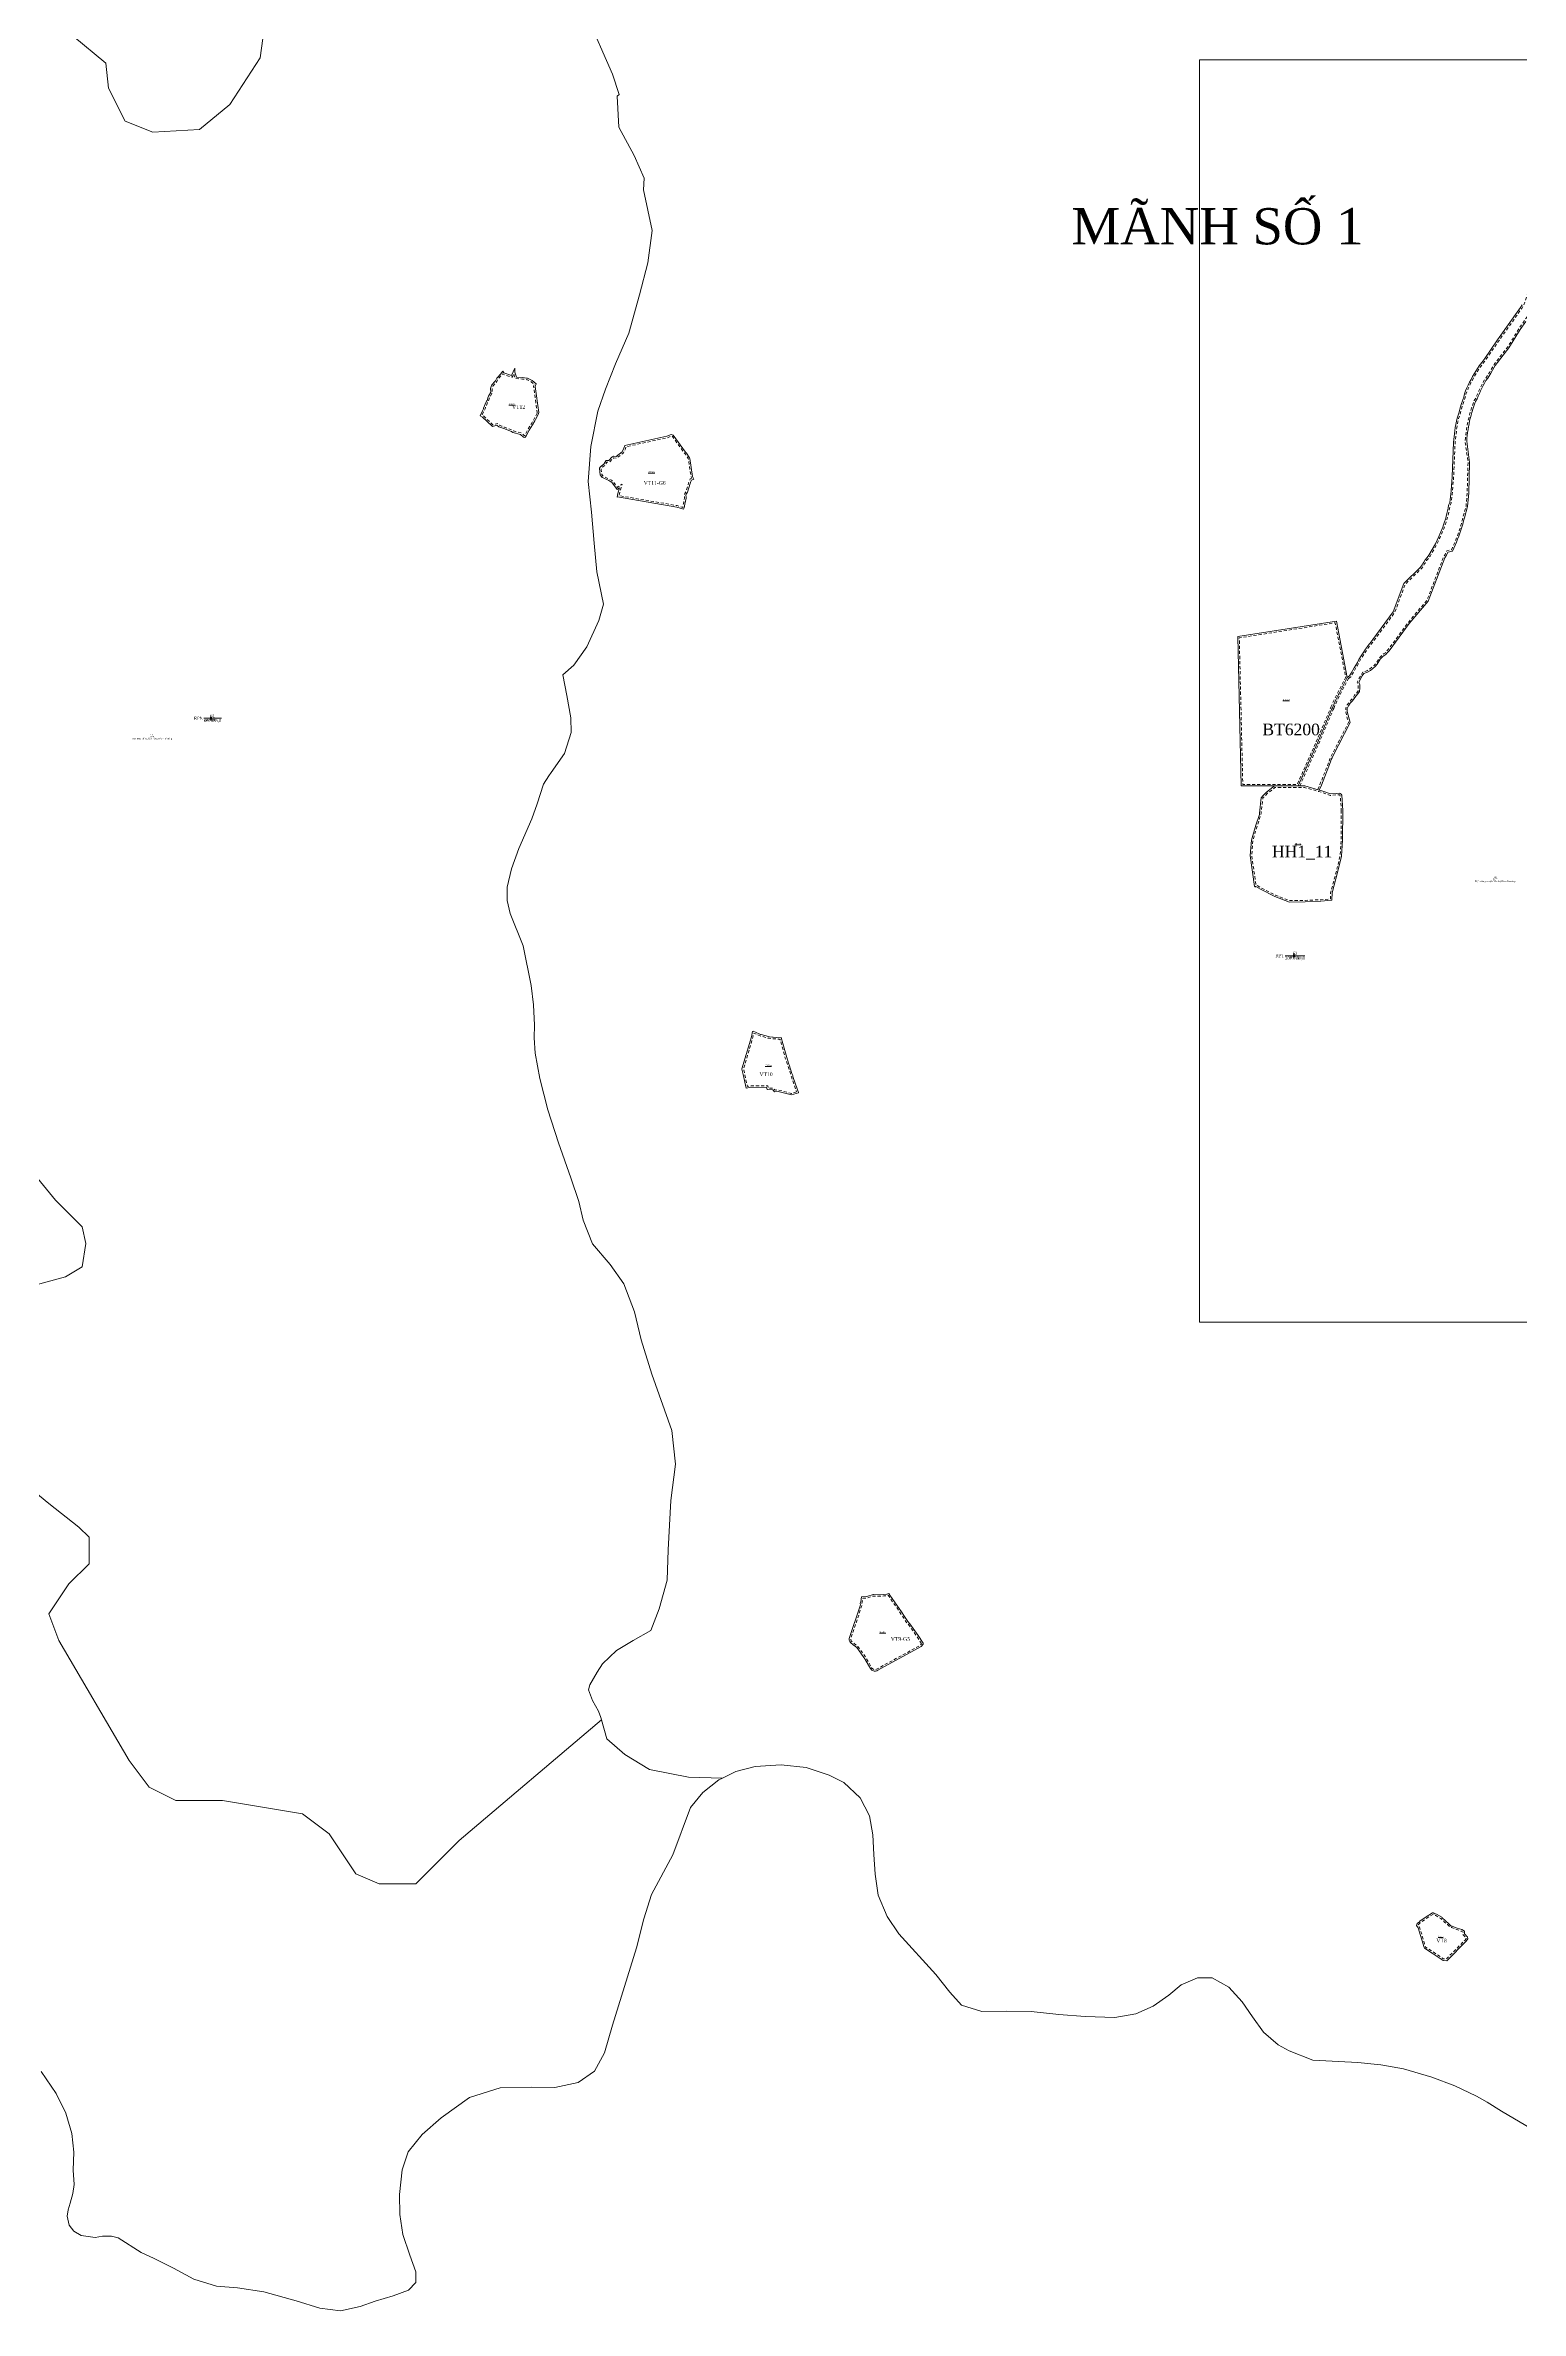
# Model space of a CAD drawing. Header units: metres. Extents: x 542180 to 550635, y 1840441 to 1846931.
# Drawn here: x 544191 to 545161, y 1842983 to 1844473 of the extents above; entities that cross this region are included whole.
import ezdxf
from ezdxf.enums import TextEntityAlignment as Align

# ---------------------------------------------------------------- set-up
doc = ezdxf.new("R2010")
doc.units = ezdxf.units.M
doc.header["$MEASUREMENT"] = 0
doc.linetypes.add('DGN Style 2', pattern=[3.355162, 2.013097, -1.342065])
for name, color, linetype, lineweight in [('Level 10', 7, 'Continuous', 0), ('Level 11', 7, 'Continuous', 0), ('Level 13', 7, 'Continuous', 0), ('Level 15', 7, 'Continuous', 0), ('Level 19', 7, 'Continuous', 0), ('Level 2', 7, 'Continuous', 0), ('Level 28', 7, 'Continuous', 0), ('Level 30', 7, 'Continuous', 0), ('Level 4', 7, 'Continuous', 0), ('Level 5', 7, 'Continuous', 0), ('Level 6', 7, 'Continuous', 0), ('Level 62', 7, 'Continuous', 0)]:
    doc.layers.add(name, color=color, linetype=linetype, lineweight=lineweight)
doc.styles.add('Style-Times New Roman', font='times.ttf')

# ---------------------------------------------------------------- blocks, each defined once
blk = doc.blocks.new('CENTRD')
at = {"layer": 'Level 11', "linetype": 'Continuous', "lineweight": 0}
h = blk.add_hatch(color=1, dxfattribs=at)
edge = h.paths.add_edge_path()
edge.add_arc((0, 0), 1.5, 0, 360)
at = {"layer": 'Level 11', "color": 1, "linetype": 'Continuous', "lineweight": 0}
for p, q in [((-6.25, 0), (-12.5, 0)), ((0, 6.25), (-6.25, 0)), ((-6.25, 0), (0, -6.25)), ((0, 12.5), (0, 6.25)), ((6.25, 0), (0, 6.25)), ((0, -6.25), (6.25, 0)), ((12.5, 0), (6.25, 0)), ((0, -6.25), (0, -12.5))]:
    blk.add_line(p, q, dxfattribs=at)
blk = doc.blocks.new('N_THUA')
at = {"layer": 'Level 13', "color": 1, "linetype": 'Continuous', "lineweight": 0}
blk.add_line((-4.704855, 0), (6.811145, 0), dxfattribs=at)
at = {"layer": 'Level 13', "color": 5, "linetype": 'Continuous', "lineweight": 0, "style": 'Style-Times New Roman'}
blk.add_text('61', height=2, dxfattribs=at).set_placement((1.053145, 1.6), align=Align.MIDDLE_CENTER)
at = {"layer": 'Level 2', "color": 3, "linetype": 'Continuous', "lineweight": 0, "style": 'Style-Times New Roman'}
blk.add_text('RPN', height=2, dxfattribs=at).set_placement((-5.304855, 0), align=Align.MIDDLE_RIGHT)
at = {"layer": 'Level 4', "color": 1, "linetype": 'Continuous', "lineweight": 0, "style": 'Style-Times New Roman'}
blk.add_text('657885,0', height=2, dxfattribs=at).set_placement((1.053145, -1.6), align=Align.MIDDLE_CENTER)
blk = doc.blocks.new('N_THUA_1')
at = {"layer": 'Level 13', "color": 1, "linetype": 'Continuous', "lineweight": 0}
blk.add_line((-5.851035, 0), (7.218965, 0), dxfattribs=at)
at = {"layer": 'Level 13', "color": 5, "linetype": 'Continuous', "lineweight": 0, "style": 'Style-Times New Roman'}
blk.add_text('62', height=2, dxfattribs=at).set_placement((0.683965, 1.6), align=Align.MIDDLE_CENTER)
at = {"layer": 'Level 2', "color": 3, "linetype": 'Continuous', "lineweight": 0, "style": 'Style-Times New Roman'}
blk.add_text('RPT', height=2, dxfattribs=at).set_placement((-6.451035, 0), align=Align.MIDDLE_RIGHT)
at = {"layer": 'Level 4', "color": 1, "linetype": 'Continuous', "lineweight": 0, "style": 'Style-Times New Roman'}
blk.add_text('2077550,0', height=2, dxfattribs=at).set_placement((0.683965, -1.6), align=Align.MIDDLE_CENTER)

msp = doc.modelspace()

# ---------------------------------------------------------------- linework, layer by layer
at = {"layer": 'Level 10', "color": 7, "lineweight": 0, "flags": 128}
for points in [[(544556.4898, 1843371.8498), (544556.49, 1843371.85), (544556.07, 1843373.35), (544554.53, 1843377.41), (544550.67, 1843384.54), (544547.93, 1843391.58), (544548.93, 1843394.79), (544553.6, 1843403.05), (544557.24, 1843408.54), (544566.3, 1843417.26), (544577.36, 1843423.97), (544589.09, 1843430.54), (544594.48, 1843444.64), (544599.8, 1843463.62), (544600.35, 1843483.65), (544602.04, 1843516), (544605.29, 1843539.87), (544602.74, 1843562.01), (544589.73, 1843599.03), (544582.69, 1843621.58), (544578.31, 1843639.98), (544571.25, 1843658.54), (544562.16, 1843671.12), (544550.73, 1843684.78), (544544.43, 1843700.32), (544541.57, 1843712.66), (544536.4, 1843728.1), (544528.19, 1843751.19), (544521.24, 1843772.87), (544515.95, 1843793.62), (544512.87, 1843810.16), (544512.24, 1843820.3), (544512.49, 1843828.54), (544511.73, 1843841.99), (544510.39, 1843854.72), (544504.98, 1843880.78), (544496.52, 1843902.08), (544494.52, 1843910.52), (544494.47, 1843919.39), (544497.41, 1843931.46), (544502.21, 1843944.84), (544510.8, 1843964.38), (544514.22, 1843974.06), (544518.39, 1843987.15), (544522.02, 1843992.64), (544523.35, 1843994.78), (544532.24, 1844007.25), (544536.56, 1844021.02), (544536.42, 1844030.77), (544533.77, 1844045.36), (544531.21, 1844059.07), (544538.32, 1844065.37), (544546.81, 1844077.36), (544554.76, 1844094.62), (544557.84, 1844105.37), (544553.37, 1844126.65), (544551.82, 1844145.57), (544549.89, 1844166), (544547.76, 1844186.19), (544549.54, 1844209.24), (544554.2, 1844232.36), (544559.11, 1844246.86), (544565.78, 1844263.54), (544574.52, 1844283.77), (544581.63, 1844308.93), (544586.96, 1844329.9), (544589.81, 1844351.29), (544584.11, 1844377.98), (544584.64, 1844385.58), (544577.95, 1844400.63), (544568.01, 1844419.11), (544566.95, 1844439.63), (544568.22, 1844440.74), (544563.78, 1844454.12), (544546.47, 1844493.49)], [(544335.7, 1844490.15), (544332.08, 1844464.79), (544312.17, 1844433.99), (544292.25, 1844417.69), (544261.47, 1844415.87), (544243.36, 1844423.12), (544232.5, 1844444.86), (544230.69, 1844461.17), (544208.96, 1844479.28)], [(544166.95, 1843750.89), (544197.65, 1843713.59), (544215.19, 1843696.04), (544217.39, 1843685.07), (544215.19, 1843669.71), (544204.23, 1843663.13), (544180.11, 1843656.54)], [(544107.75, 1843584.13), (544193.27, 1843513.92), (544213, 1843498.56), (544219.58, 1843491.98), (544219.58, 1843474.42), (544206.42, 1843461.26), (544193.27, 1843441.51), (544199.84, 1843423.96), (544245.89, 1843344.97), (544259.05, 1843327.41), (544276.59, 1843318.64), (544307.29, 1843318.64), (544359.91, 1843309.86), (544377.45, 1843296.69), (544394.99, 1843270.36), (544410.34, 1843263.78), (544434.46, 1843263.78), (544462.97, 1843292.3), (544556.4898, 1843371.8498)], [(544556.4898, 1843371.8498), (544559.99, 1843359.34), (544571.97, 1843348.84), (544588.1, 1843339.01), (544613.71, 1843333.94), (544636.11, 1843333.42)], [(544188.03, 1843140.44), (544197.95, 1843125.94), (544204.43, 1843113.1), (544208.29, 1843099.74), (544209.65, 1843087.32), (544209.08, 1843075.64), (544209.73, 1843066.05), (544209.03, 1843060.32), (544207.27, 1843053.9), (544205.83, 1843049.42), (544205.31, 1843045.25), (544206.64, 1843039.31), (544209.53, 1843035.38), (544214.36, 1843032.65), (544223.61, 1843031.25), (544228.55, 1843032.16), (544234.28, 1843032.13), (544238.71, 1843031.07), (544253.88, 1843021.46), (544261.96, 1843017.79), (544275.1, 1843011.13), (544288.51, 1843003.93), (544303.4, 1842999.3), (544317.18, 1842998.25), (544334.49, 1842995.65), (544355.87, 1842989.54), (544371.35, 1842984.79), (544385.01, 1842983.16), (544397.84, 1842985.91), (544407.63, 1842989.33), (544419.48, 1842993), (544429.7, 1842996.76), (544434.42, 1843001.74), (544434.51, 1843008.63), (544430.45, 1843019.76), (544425.89, 1843033.32), (544423.87, 1843046.43), (544423.75, 1843059.58), (544425.54, 1843075.84), (544429.5, 1843087.69), (544438.59, 1843098.94), (544451.05, 1843109.95), (544469.72, 1843123.26), (544490, 1843129.71), (544510.27, 1843130.24), (544525.96, 1843129.91), (544541.29, 1843133.25), (544551.89, 1843140.78), (544558.42, 1843152.67), (544563.68, 1843170.98), (544579.57, 1843221.74), (544584.43, 1843240.86), (544589.48, 1843256.95), (544603.5, 1843283.04), (544614.97, 1843314.16), (544623.18, 1843324.06), (544633.8, 1843332.26), (544636.11, 1843333.42)], [(544636.11, 1843333.42), (544644.94, 1843337.85), (544657.51, 1843341.14), (544674.67, 1843342.04), (544691.19, 1843340.39), (544706.24, 1843335.3), (544715.8, 1843330.58), (544726.53, 1843320.37), (544732.86, 1843308.66), (544734.89, 1843296.22), (544735.65, 1843283.24), (544736.52, 1843270.18), (544738.53, 1843256.4), (544744.29, 1843242.42), (544752.1, 1843231.09), (544776.35, 1843204.25), (544785.63, 1843192.62), (544793.2, 1843184.02), (544806.68, 1843179.98), (544822.79, 1843180.18), (544839.04, 1843179.92), (544857.14, 1843177.89), (544874.59, 1843176.54), (544894.13, 1843175.93), (544907.84, 1843178.5), (544919.34, 1843183.47), (544929.51, 1843190.66), (544937.64, 1843197.4), (544948.52, 1843202), (544958.06, 1843202.05), (544969.04, 1843195.88), (544977.87, 1843186.3), (544984.56, 1843176.35), (544991.91, 1843166.39), (545001.37, 1843158.01), (545008.69, 1843154.01), (545024.17, 1843148.02), (545053.91, 1843146.37), (545068.99, 1843144.82), (545083.81, 1843142.29), (545102.44, 1843136.79), (545117.67, 1843131.06), (545131.8, 1843124.14), (545138.78, 1843120.24), (545148.4, 1843114.28), (545187.75, 1843091.14)]]:
    msp.add_lwpolyline(points, dxfattribs=at)
at = {"layer": 'Level 30', "color": 5, "linetype": 'Continuous', "lineweight": 0, "flags": 128}
for points in [[(545046.8921, 1844057.2642), (545048.4354, 1844058.3689), (545049.4218, 1844060.1456), (545051.4624, 1844063.6788), (545052.509, 1844065.43), (545053.5731, 1844067.1706), (545054.4198, 1844069.0488), (545055.5201, 1844070.7701), (545057.7719, 1844074.1792), (545058.9232, 1844075.8667), (545060.1147, 1844077.5262), (545061.3458, 1844079.1567), (545061.6561, 1844079.5623), (545063.7884, 1844082.3396), (545077.128, 1844100.3346), (545084.1083, 1844119.0778), (545095.1249, 1844129.7479), (545096.1883, 1844131.4471), (545096.6512, 1844132.2558), (545097.2191, 1844133.0806), (545098.1639, 1844134.6935), (545099.4579, 1844136.0739), (545100.5399, 1844137.6017), (545104.8041, 1844145.1562), (545107.0376, 1844150.0081), (545108.3901, 1844153.061), (545109.7071, 1844156.0227), (545110.2235, 1844157.5458), (545110.2512, 1844157.5367), (545110.9, 1844159.5836), (545111.4289, 1844161.3856), (545111.9216, 1844163.1977), (545112.3781, 1844165.0194), (545112.798, 1844166.8499), (545113.1812, 1844168.6883), (545113.5276, 1844170.5341), (545114.2344, 1844172.3241), (545114.5078, 1844174.1903), (545114.7439, 1844176.0615), (545114.9425, 1844177.937), (545115.1036, 1844179.8162), (545115.3699, 1844183.5802), (545115.567, 1844185.937), (545115.8037, 1844189.4348), (545116.7739, 1844211.7474), (545117.6082, 1844219.4464), (545117.9285, 1844221.6198), (545118.2747, 1844223.6833), (545118.6622, 1844225.7395), (545119.0908, 1844227.7875), (545119.8884, 1844229.7475), (545120.3969, 1844231.7701), (545120.9457, 1844233.7822), (545121.8318, 1844236.7401), (545122.8319, 1844239.7471), (545123.5398, 1844241.7089), (545123.9326, 1844243.7961), (545124.7212, 1844245.7351), (545125.5484, 1844247.6579), (545126.4139, 1844249.5638), (545127.3173, 1844251.452), (545128.2584, 1844253.3218), (545129.2366, 1844255.1723), (545130.2517, 1844257.003), (545131.4529, 1844258.724), (545132.5385, 1844260.5096), (545133.7076, 1844262.242), (545135.2746, 1844264.3327), (545137.4195, 1844267.1057), (545145.7015, 1844279.2673), (545153.871, 1844290.673), (545157.5519, 1844296.0386), (545157.5558, 1844296.0359), (545160.745, 1844300.5947), (545161.9268, 1844302.2399)], [(545028.4374, 1843983.2234), (545029.8704, 1843986.5055), (545035.8965, 1844001.7972), (545036.3192, 1844003.3806), (545036.9468, 1844004.4623), (545037.3357, 1844005.4493), (545048.8282, 1844027.652), (545048.0657, 1844030.0985), (545047.3805, 1844032.449), (545046.8216, 1844034.7798), (545046.8682, 1844036.8827), (545047.6575, 1844038.6766), (545048.8628, 1844040.2827), (545050.2403, 1844041.7995), (545051.5286, 1844043.3451), (545052.5256, 1844045.0216), (545053.8597, 1844046.526), (545054.9539, 1844048.1416), (545055.1564, 1844050.2204), (545055.0665, 1844052.4744), (545054.4829, 1844054.1749), (545056.7749, 1844058.2549), (545057.767, 1844059.9531), (545060.1809, 1844060.7922), (545062.1168, 1844061.8884), (545063.7382, 1844063.1581), (545065.2656, 1844064.4721), (545066.5687, 1844065.9205), (545068.5516, 1844069.2267), (545069.9393, 1844070.6049), (545071.3714, 1844071.9427), (545071.8776, 1844072.1685), (545071.9952, 1844072.0834), (545072.8653, 1844073.3054), (545074.3831, 1844074.6758), (545087.6759, 1844092.7047), (545100.1459, 1844107.4768), (545111.0316, 1844135.9562), (545112.033, 1844137.7655), (545112.9981, 1844139.5945), (545116.0552, 1844140.3996), (545116.9667, 1844142.3085), (545117.8399, 1844144.2353), (545118.6744, 1844146.1791), (545119.4698, 1844148.1393), (545120.2258, 1844150.1149), (545120.9422, 1844152.1053), (545121.6187, 1844154.1096), (545122.2549, 1844156.127), (545122.8507, 1844158.1568), (545123.4058, 1844160.198), (545123.9199, 1844162.25), (545125.9902, 1844169.7823), (545126.7427, 1844178.6123), (545127.2751, 1844198.6572), (545125.4029, 1844212.6636), (545125.5686, 1844214.5794), (545125.7726, 1844216.4915), (545126.0148, 1844218.3991), (545126.2951, 1844220.3016), (545126.6133, 1844222.198), (545126.9695, 1844224.0877), (545127.3633, 1844225.9699), (545128.3066, 1844229.6975), (545128.8124, 1844231.5518), (545129.629, 1844234.2777), (545130.5507, 1844237.049), (545131.2031, 1844238.8569), (545132.2925, 1844240.493), (545133.0134, 1844242.2655), (545133.7696, 1844244.0232), (545134.5608, 1844245.7654), (545135.3866, 1844247.4914), (545136.2469, 1844249.2006), (545137.1411, 1844250.8923), (545138.069, 1844252.5657), (545139.2135, 1844254.1112), (545141.1817, 1844257.3848), (545142.3899, 1844259.4515), (545142.3923, 1844259.4499), (545144.2073, 1844262.4492), (545153.2008, 1844274.1227), (545160.5576, 1844286.0859), (545164.2384, 1844291.4515)], [(544515.2757, 1844231.5618), (544515.2246, 1844230.879), (544514.9359, 1844230.1975), (544513.1617, 1844226.8542), (544512.7055, 1844226.043), (544511.0976, 1844223.3808), (544509.0758, 1844219.9293), (544507.2846, 1844216.6976), (544506.6235, 1844215.4469), (544506.0374, 1844215.0436), (544505.3629, 1844215.2697), (544503.3878, 1844217.1314), (544498.196, 1844218.4524), (544497.3842, 1844219.0584), (544497.3294, 1844219.0725), (544492.3165, 1844220.9036), (544490.3838, 1844221.7069), (544489.0594, 1844222.1969), (544488.006, 1844222.9297), (544487.8821, 1844223.1924), (544487.0101, 1844222.9514), (544484.9667, 1844222.3241), (544484.7692, 1844222.4016), (544484.7537, 1844222.4349), (544478.3807, 1844228.4519), (544476.7504, 1844229.3556), (544478.2178, 1844232.544), (544478.4512, 1844232.9863), (544478.7271, 1844233.4051), (544478.8661, 1844233.8997), (544479.0501, 1844234.3694), (544480.804, 1844238.5423), (544481.0414, 1844238.9824), (544481.3201, 1844239.3996), (544482.1053, 1844241.8227), (544482.3094, 1844242.2813), (544483.6744, 1844244.9547), (544483.6935, 1844245.5159), (544483.651, 1844246.6828), (544483.6613, 1844247.2488), (544484.1671, 1844249.2552), (544484.4431, 1844249.6738), (544486.4903, 1844251.9691), (544486.7741, 1844252.3834), (544487.7763, 1844254.1146), (544488.0722, 1844254.5223), (544490.1115, 1844256.8219), (544491.584, 1844258.7199), (544492.3962, 1844257.5779), (544497.3489, 1844255.8943), (544499.5228, 1844260.7359), (544499.4859, 1844259.0738), (544499.6399, 1844257.9732), (544500.3796, 1844255.4886), (544500.6697, 1844254.7885), (544504.8049, 1844254.5252), (544507.3158, 1844254.1439), (544507.7987, 1844254.0108), (544508.2763, 1844253.8624), (544508.7345, 1844253.6565), (544510.5435, 1844252.7643), (544510.9707, 1844252.4673), (544513.4802, 1844250.4105), (544512.8803, 1844248.6457), (544515.2757, 1844231.5618)], [(544617.2584, 1844187.705), (544615.623, 1844187.1074), (544615.3086, 1844186.236), (544614.7584, 1844184.8374), (544613.0943, 1844179.0697), (544612.1961, 1844177.7836), (544612.0079, 1844177.319), (544612.1392, 1844175.7001), (544612.1592, 1844175.1681), (544611.3907, 1844171.2128), (544610.9761, 1844168.7762), (544610.5495, 1844167.8631), (544605.9785, 1844169.3407), (544567.075, 1844175.9765), (544566.9219, 1844175.9271), (544567.3856, 1844178.1732), (544568.3516, 1844181.939), (544566.8962, 1844180.8226), (544563.0533, 1844185.8325), (544562.6701, 1844186.0312), (544561.2978, 1844186.7904), (544560.8526, 1844187.0173), (544557.6968, 1844188.4681), (544556.8914, 1844188.857), (544555.7908, 1844190.2918), (544555.7079, 1844190.5123), (544555.5366, 1844192.5756), (544555.445, 1844193.3522), (544555.2438, 1844194.1416), (544555.2602, 1844194.895), (544555.5774, 1844195.5787), (544556.2586, 1844196.3199), (544558.1796, 1844197.5415), (544559.3105, 1844199.6442), (544559.7074, 1844199.9487), (544561.2905, 1844199.9117), (544563.2962, 1844202.0806), (544563.8309, 1844202.434), (544564.4345, 1844202.8028), (544566.1154, 1844202.4808), (544570.1602, 1844205.5834), (544571.2779, 1844208.0697), (544571.8084, 1844209.8427), (544599.4115, 1844215.8585), (544602.3051, 1844217.1225), (544603.7745, 1844216.6732), (544611.7631, 1844205.431), (544612.1709, 1844205.0635), (544612.5349, 1844204.6769), (544614.4311, 1844201.6859), (544614.5951, 1844201.2119), (544616.404, 1844189.4527), (544617.2584, 1844187.705)], [(544999.0035, 1843985.9398), (544977.2071, 1843985.9398), (544974.8663, 1844084.1861), (545039.7884, 1844094.3501), (545046.8921, 1844057.2642)], [(545014.6135, 1843985.9398), (545027.2414, 1844014.192), (545031.0193, 1844023.0822), (545036.7725, 1844036.6204), (545037.0741, 1844037.33), (545039.142, 1844042.1963), (545041.1607, 1844046.1211), (545041.5151, 1844046.8101), (545046.8921, 1844057.2642)], [(545028.4374, 1843983.2234), (545030.1711, 1843982.7305), (545035.7778, 1843980.6839), (545040.1252, 1843981.039), (545041.4975, 1843981.121), (545042.1418, 1843981.0221), (545042.7851, 1843980.6014), (545043.2304, 1843979.8014), (545043.9861, 1843969.7693), (545043.858, 1843950.1825), (545043.14, 1843939.6844), (545040.7867, 1843929.7993), (545036.8845, 1843915.5488), (545036.8495, 1843911.0788), (545036.702, 1843910.7887), (545036.5072, 1843910.7001), (545029.6168, 1843910.0582), (545019.2444, 1843909.6798), (545008.9076, 1843909.505), (544999.2315, 1843913.1057), (544989.7942, 1843918.0712), (544986.86, 1843919.797), (544986.4469, 1843919.655), (544986.2675, 1843919.655), (544986.0821, 1843919.7025), (544985.9386, 1843919.8965), (544983.0711, 1843940.2514), (544983.8696, 1843950.238), (544986.7272, 1843960.1096), (544989.0927, 1843967.2139), (544989.1108, 1843967.5398), (544989.2144, 1843967.9506), (544990.379, 1843978.0167), (544990.4663, 1843978.3345), (544990.623, 1843978.6367), (544990.8499, 1843978.9092), (544993.8725, 1843981.8173), (544999.0035, 1843985.9398)], [(544999.0035, 1843985.9398), (545013.8479, 1843985.9398), (545014.6135, 1843985.9398)], [(545014.6135, 1843985.9398), (545018.8831, 1843985.9398), (545028.4374, 1843983.2234)], [(544686.0008, 1843784.0629), (544681.5023, 1843782.6717), (544671.8338, 1843785.1379), (544670.3204, 1843784.8032), (544669.1537, 1843786.1419), (544665.5074, 1843786.1967), (544665.0938, 1843787.6415), (544654.6651, 1843787.793), (544651.7263, 1843787.143), (544649.7396, 1843796.1259), (544648.8615, 1843799.7211), (544648.9141, 1843799.8584), (544655.0793, 1843820.8751), (544655.9299, 1843824.5245), (544656.3219, 1843824.6582), (544660.1791, 1843822.9309), (544661.1198, 1843822.5614), (544661.5931, 1843822.3893), (544666.4187, 1843821.0665), (544666.905, 1843820.9502), (544668.9008, 1843820.7021), (544669.4052, 1843820.6633), (544671.436, 1843820.5656), (544673.2163, 1843820.3376), (544673.6519, 1843820.2581), (544674.6834, 1843820.4829), (544675.8485, 1843816.4555), (544678.3706, 1843807.2916), (544679.7932, 1843803.0212), (544679.9679, 1843802.5519), (544681.7834, 1843796.833), (544682.2622, 1843795.411), (544682.3929, 1843794.928), (544684.1211, 1843789.7055), (544685.9735, 1843784.4223), (544686.0008, 1843784.0629)], [(544768.0106, 1843421.5485), (544767.9419, 1843422.0565), (544764.6692, 1843427.1534), (544759.2811, 1843434.9806), (544757.8745, 1843436.4317), (544755.6653, 1843439.7703), (544753.8118, 1843442.7491), (544746.188, 1843453.6994), (544745.407, 1843454.7883), (544744.1133, 1843454.4571), (544742.0742, 1843454.2092), (544739.3943, 1843454.0294), (544735.3174, 1843454.0783), (544735.0658, 1843454.2276), (544730.9546, 1843452.9237), (544727.4465, 1843452.6466), (544727.0346, 1843449.3769), (544726.725, 1843448.3026), (544726.8822, 1843447.453), (544719.3282, 1843425.278), (544719.4352, 1843424.052), (544719.9096, 1843423.1914), (544720.3306, 1843422.6493), (544722.0676, 1843421.121), (544724.3926, 1843419.2257), (544729.1362, 1843412.7887), (544729.6868, 1843411.955), (544729.9448, 1843411.5268), (544733.3457, 1843405.4107), (544734.3986, 1843404.357), (544735.7613, 1843403.8234), (544736.7404, 1843403.7764), (544737.6838, 1843404.0743), (544738.1533, 1843404.3084), (544766.7217, 1843419.9412), (544768.0106, 1843421.5485)], [(545126.1518, 1843227.7652), (545125.0747, 1843226.2562), (545125.0676, 1843226.249), (545112.3585, 1843213.3456), (545109.8494, 1843213.5573), (545102.7877, 1843218.2878), (545097.6746, 1843221.5422), (545097.3466, 1843222.1123), (545093.5289, 1843235.0246), (545092.4136, 1843236.5056), (545092.7704, 1843237.6941), (545094.2884, 1843239.003), (545094.6789, 1843239.3157), (545098.7493, 1843242.2221), (545102.868, 1843244.7409), (545103.2948, 1843244.7732), (545104.505, 1843244.2479), (545104.995, 1843244.0738), (545105.4729, 1843243.8826), (545109.0203, 1843241.9674), (545109.3897, 1843241.6243), (545111.1707, 1843239.8164), (545111.5386, 1843239.4711), (545113.4575, 1843237.8564), (545115.3078, 1843236.1453), (545115.8718, 1843236.0749), (545116.3705, 1843235.913), (545119.1973, 1843234.7094), (545122.2042, 1843233.7583), (545123.9439, 1843232.753), (545124.0365, 1843232.0221), (545123.9162, 1843230.9929), (545124.9913, 1843229.9173), (545125.3571, 1843229.5691), (545125.8951, 1843229.1267), (545126.1518, 1843227.7652)]]:
    msp.add_lwpolyline(points, dxfattribs=at)
at = {"layer": 'Level 6', "color": 2, "linetype": 'DGN Style 2', "lineweight": 0}
for p, q in [((545035.8522, 1844037.0116), (545036.1538, 1844037.7211)), ((545036.1538, 1844037.7211), (545036.1538, 1844037.7212)), ((545037.6928, 1844036.2292), (545037.9944, 1844036.9388)), ((545037.6928, 1844036.2292), (545037.6928, 1844036.2293))]:
    msp.add_line(p, q, dxfattribs=at)
at = {"layer": 'Level 6', "color": 2, "linetype": 'DGN Style 2', "lineweight": 0, "flags": 128}
for points in [[(545047.670771, 1844056.591789), (545049.200455, 1844057.686743), (545050.291985, 1844059.652802), (545052.324615, 1844063.172202), (545053.36481, 1844064.912686), (545054.458988, 1844066.702485), (545055.301549, 1844068.571505), (545056.358634, 1844070.2252), (545058.602181, 1844073.621804), (545059.742503, 1844075.293213), (545060.920002, 1844076.933214), (545062.141955, 1844078.551599), (545062.449809, 1844078.954002), (545064.586723, 1844081.737311), (545078.015691, 1844099.852868), (545084.966486, 1844118.516843), (545095.908029, 1844129.114247), (545097.046413, 1844130.933264), (545097.498425, 1844131.722941), (545098.06348, 1844132.543609), (545098.970115, 1844134.091356), (545100.234353, 1844135.440007), (545101.385572, 1844137.065545), (545105.695224, 1844144.700569), (545107.948981, 1844149.596474), (545109.304114, 1844152.655316), (545110.639442, 1844155.658233), (545110.852482, 1844156.286587), (545110.89913, 1844156.271262), (545111.856502, 1844159.291677), (545112.391242, 1844161.113574), (545112.889184, 1844162.944953), (545113.350544, 1844164.786048), (545113.77492, 1844166.636059), (545114.162199, 1844168.494028), (545114.492815, 1844170.255723), (545115.207051, 1844172.064555), (545115.498685, 1844174.055218), (545115.737286, 1844175.946245), (545115.937992, 1844177.841632), (545116.100581, 1844179.738202), (545116.366955, 1844183.503241), (545116.564182, 1844185.861567), (545116.802232, 1844189.379313), (545117.771555, 1844211.671734), (545118.600312, 1844219.319587), (545118.916363, 1844221.464155), (545119.259258, 1844223.507955), (545119.643047, 1844225.544463), (545120.051092, 1844227.494244), (545120.841104, 1844229.435597), (545121.364286, 1844231.516595), (545121.907197, 1844233.507104), (545122.785432, 1844236.43875), (545123.776815, 1844239.419541), (545124.507695, 1844241.445025), (545124.896768, 1844243.512422), (545125.643752, 1844245.349099), (545126.463049, 1844247.253526), (545127.320282, 1844249.141223), (545128.215045, 1844251.01137), (545129.147148, 1844252.863295), (545130.116004, 1844254.69612), (545131.101239, 1844256.472958), (545132.290977, 1844258.177536), (545133.380663, 1844259.969856), (545134.522648, 1844261.662078), (545136.070236, 1844263.726877), (545138.229008, 1844266.517812), (545146.521373, 1844278.694632), (545154.689876, 1844290.09894), (545158.080878, 1844295.041959), (545161.560819, 1844300.016358), (545162.821485, 1844301.77135), (545165.395272, 1844309.002755), (545170.711719, 1844316.430107), (545177.677456, 1844323.336436), (545178.714444, 1844324.525725), (545178.722221, 1844324.518877), (545180.387132, 1844326.412388), (545181.805372, 1844328.165419), (545182.048461, 1844329.237249), (545184.277, 1844332.348255), (545185.267689, 1844333.784297), (545185.463765, 1844334.049812), (545186.863687, 1844336.400891), (545187.935635, 1844337.662016), (545189.715183, 1844339.113712), (545191.379137, 1844340.689649), (545193.511427, 1844342.359462), (545193.709601, 1844346.068016), (545195.28986, 1844347.113087), (545197.324241, 1844348.344671), (545199.406415, 1844349.49384), (545201.53276, 1844350.55893), (545203.699979, 1844351.538048), (545205.904609, 1844352.429657), (545208.143154, 1844353.232551), (545210.412073, 1844353.945159), (545212.707557, 1844354.566506), (545215.026161, 1844355.095509), (545218.069236, 1844355.662982), (545219.463765, 1844363.857428), (545221.411454, 1844364.061355), (545224.102738, 1844364.234783), (545226.79824, 1844364.300395), (545229.658145, 1844364.252179), (545232.187505, 1844364.108218), (545234.872667, 1844363.850583), (545236.924342, 1844363.570489), (545238.579548, 1844357.979203), (545241.604855, 1844357.316448), (545244.010246, 1844356.687667), (545246.388595, 1844355.963218), (545248.736137, 1844355.14429), (545251.049009, 1844354.232171), (545253.3235, 1844353.22823), (545255.556082, 1844352.134132), (545257.743095, 1844350.951657), (545259.881087, 1844349.682679), (545261.845537, 1844348.407748), (545263.444312, 1844346.386957), (545265.505469, 1844344.801644), (545267.391256, 1844343.227186), (545269.197829, 1844341.59199), (545270.854012, 1844339.832144), (545272.376492, 1844337.929947), (545273.828311, 1844335.958279), (545275.1993, 1844333.930165), (545275.519802, 1844333.429388), (545278.419903, 1844328.650698), (545279.732559, 1844327.072989), (545284.214243, 1844321.117631), (545290.962285, 1844311.959739), (545292.486027, 1844310.158833), (545294.654966, 1844307.708829), (545295.912898, 1844306.191142), (545297.657915, 1844305.342338), (545298.707682, 1844304.174061), (545299.921036, 1844302.877067), (545301.15997, 1844301.604453), (545302.424117, 1844300.356995), (545303.712931, 1844299.135034), (545305.026028, 1844297.939056), (545306.512831, 1844296.638315), (545308.337662, 1844296.06185), (545309.554253, 1844295.080572), (545310.947165, 1844294.002231), (545312.361428, 1844292.952003), (545313.796411, 1844291.930208), (545315.377581, 1844290.851328), (545317.146877, 1844290.349441), (545318.504891, 1844289.500393), (545320.915412, 1844288.07907), (545323.061149, 1844286.899173), (545324.616782, 1844286.091634), (545326.805899, 1844285.010477), (545330.211633, 1844288.271811), (545331.105327, 1844287.874045), (545334.122792, 1844286.576293), (545336.003517, 1844285.723794), (545339.386541, 1844284.290112), (545347.011474, 1844283.595004), (545350.907489, 1844282.431727), (545353.147974, 1844281.702147), (545355.341021, 1844280.857128), (545357.51862, 1844279.929859), (545359.753625, 1844278.924889), (545362.058847, 1844278.236347), (545364.121811, 1844277.207649), (545366.231399, 1844276.102528), (545368.318558, 1844274.955369), (545370.382318, 1844273.766656), (545372.4218, 1844272.536978), (545374.436377, 1844271.266748), (545376.425082, 1844269.956447), (545378.387299, 1844268.606686), (545380.322048, 1844267.217852), (545382.095627, 1844265.890296), (545383.469171, 1844263.791495), (545385.433047, 1844262.195057), (545387.228935, 1844260.674427), (545388.946752, 1844259.085226), (545391.015237, 1844256.985106), (545392.072912, 1844255.863609), (545393.581777, 1844254.554243), (545403.775291, 1844243.570584), (545410.842894, 1844229.624746), (545423.635018, 1844210.078343), (545426.699094, 1844207.942775), (545427.132146, 1844207.627076), (545428.933247, 1844206.254663), (545430.652147, 1844204.850403), (545432.154233, 1844203.255214), (545433.577172, 1844201.525738), (545434.951856, 1844199.736382), (545436.492893, 1844197.585885), (545439.535511, 1844196.854274), (545440.554769, 1844195.210734), (545441.715148, 1844193.192346), (545442.807608, 1844191.136379), (545443.830962, 1844189.045209), (545444.784108, 1844186.921037), (545445.665782, 1844184.766393), (545446.475295, 1844182.583439), (545447.211554, 1844180.374761), (545447.873872, 1844178.142716), (545448.461355, 1844175.889989), (545448.973424, 1844173.618803), (545449.492855, 1844170.895198), (545452.493544, 1844168.955723), (545452.732481, 1844167.00347), (545452.946036, 1844164.594885), (545453.075832, 1844162.241627), (545452.838713, 1844159.883611), (545452.514468, 1844157.480223), (545452.325005, 1844156.301494), (545451.309185, 1844151.12558), (545457.688974, 1844128.035561), (545455.789611, 1844096.622456), (545449.069325, 1844075.682003), (545449.101785, 1844069.874128), (545449.083608, 1844066.407962), (545448.420662, 1844064.552925), (545448.554882, 1844060.689788), (545448.800373, 1844056.755899), (545449.105501, 1844053.336904), (545449.630775, 1844048.778182), (545465.640063, 1844049.204493), (545466.242922, 1844045.283789), (545466.519512, 1844043.275358), (545472.68985, 1844003.109164), (545464.411578, 1843963.080396), (545473.160019, 1843928.78171), (545492.929164, 1843895.606607), (545497.077303, 1843867.821809), (545492.924104, 1843841.470492), (545496.314888, 1843821.805034), (545498.350727, 1843795.879392), (545501.482665, 1843779.330162), (545501.867088, 1843777.047777), (545502.436195, 1843774.195553), (545502.679916, 1843772.653145), (545502.930511, 1843771.249884), (545502.70638, 1843769.577305), (545503.086843, 1843767.849403), (545503.46263, 1843766.291673), (545503.870777, 1843764.736793), (545504.774258, 1843761.672429), (545505.274851, 1843760.144849), (545505.804369, 1843758.632346), (545506.363938, 1843757.130846), (545506.982643, 1843755.566705), (545507.836749, 1843754.190009), (545508.451116, 1843752.801814), (545509.119142, 1843751.370745), (545509.757766, 1843749.94283), (545510.544361, 1843748.117945), (545511.203936, 1843746.697362), (545512.235825, 1843744.954342), (545513.441562, 1843742.649987)], [(545027.5209, 1843983.6235), (545028.9467, 1843986.889), (545034.9451, 1844002.1105), (545035.3874, 1844003.7672), (545036.044, 1844004.899), (545036.4241, 1844005.8635), (545047.7512, 1844027.7468), (545047.1082, 1844029.8098), (545046.4137, 1844032.1923), (545045.819, 1844034.6725), (545045.8728, 1844037.1035), (545046.7886, 1844039.1847), (545048.0911, 1844040.9204), (545049.4857, 1844042.4561), (545050.7097, 1844043.9244), (545051.7145, 1844045.6142), (545053.0683, 1844047.1407), (545053.9833, 1844048.4917), (545054.1545, 1844050.2491), (545054.0731, 1844052.2883), (545053.3916, 1844054.2741), (545055.9072, 1844058.752), (545057.0898, 1844060.7764), (545059.767, 1844061.707), (545061.5591, 1844062.7218), (545063.1035, 1844063.9312), (545064.565, 1844065.1885), (545065.7607, 1844066.5176), (545067.7583, 1844069.8482), (545069.2455, 1844071.3252), (545070.8111, 1844072.7878), (545071.4823, 1844073.0872), (545072.1141, 1844073.9744), (545073.6381, 1844075.3504), (545086.8905, 1844093.3246), (545099.2724, 1844107.9923), (545110.1226, 1844136.3789), (545111.1532, 1844138.241), (545112.3187, 1844140.4497), (545115.3525, 1844141.2486), (545116.06, 1844142.7304), (545116.9249, 1844144.639), (545117.7515, 1844146.5644), (545118.5394, 1844148.506), (545119.2883, 1844150.463), (545119.9979, 1844152.4346), (545120.668, 1844154.4199), (545121.2982, 1844156.4182), (545121.8884, 1844158.4289), (545122.4382, 1844160.4507), (545122.9526, 1844162.5041), (545125.0016, 1844169.9587), (545125.7438, 1844178.6681), (545126.2733, 1844198.6039), (545124.3971, 1844212.6402), (545124.5732, 1844214.6755), (545124.7793, 1844216.6075), (545125.024, 1844218.535), (545125.3072, 1844220.4572), (545125.6287, 1844222.3734), (545125.9887, 1844224.2827), (545126.3888, 1844226.1951), (545127.3394, 1844229.9518), (545127.8509, 1844231.8269), (545128.6754, 1844234.579), (545129.6058, 1844237.3766), (545130.3036, 1844239.3103), (545131.4042, 1844240.9632), (545132.0909, 1844242.6515), (545132.855, 1844244.4276), (545133.6544, 1844246.188), (545134.4889, 1844247.932), (545135.3582, 1844249.6591), (545136.2617, 1844251.3685), (545137.2263, 1844253.1081), (545138.3812, 1844254.6677), (545140.3215, 1844257.8948), (545142.062, 1844260.872), (545142.0777, 1844260.8615), (545143.3808, 1844263.015), (545152.3765, 1844274.6913), (545159.7189, 1844286.631), (545163.9783, 1844292.8401), (545164.0022, 1844292.8237), (545166.5429, 1844296.4555), (545167.5271, 1844297.8257), (545167.6615, 1844300.1798), (545169.0996, 1844302.1264), (545171.1795, 1844303.7142), (545175.2145, 1844303.1412), (545175.8948, 1844303.5889), (545177.7004, 1844305.3615), (545178.8072, 1844306.8422), (545179.8841, 1844308.4329), (545180.9184, 1844310.0318), (545181.7979, 1844311.717), (545182.5586, 1844313.5883), (545183.4328, 1844315.574), (545184.8133, 1844317.4386), (545187.0984, 1844318.5698), (545188.0015, 1844318.6539), (545190.2734, 1844318.6427), (545192.7564, 1844318.9369), (545193.6014, 1844319.2632), (545194.6224, 1844319.7219), (545195.4962, 1844320.1577), (545196.4656, 1844320.6824), (545197.2901, 1844321.1555), (545198.8076, 1844322.1458), (545198.9762, 1844322.2398), (545201.3813, 1844323.8844), (545202.4783, 1844324.7369), (545203.4898, 1844325.6421), (545204.4168, 1844326.6805), (545207.3511, 1844330.3762), (545208.5712, 1844331.6098), (545210.0095, 1844332.6202), (545211.5859, 1844333.2691), (545213.0188, 1844333.7005), (545213.0844, 1844333.7283), (545214.6761, 1844334.1148), (545216.2036, 1844334.4411), (545220.7175, 1844335.2747), (545225.2619, 1844335.9973), (545226.8406, 1844336.1854), (545228.532, 1844336.2713), (545230.0292, 1844336.2597), (545231.6009, 1844336.1838), (545234.6922, 1844335.9706), (545236.2224, 1844335.9226), (545237.7707, 1844335.9865), (545239.4101, 1844336.2562), (545240.7527, 1844336.6526), (545241.2519, 1844336.8177), (545243.4099, 1844337.5892), (545245.7159, 1844338.147), (545247.9516, 1844338.1609), (545250.017, 1844337.6932), (545251.8446, 1844336.8294), (545253.4612, 1844335.7803), (545254.9958, 1844334.6946), (545256.4859, 1844333.5486), (545257.9305, 1844332.3425), (545262.0875, 1844328.5501), (545263.3362, 1844327.025), (545264.65, 1844325.0389), (545268.5719, 1844318.5677), (545272.3516, 1844312.0621), (545278.45, 1844302.5258), (545279.5858, 1844301.0193), (545279.7957, 1844300.8136), (545280.9632, 1844299.3874), (545282.3524, 1844297.7689), (545300.1561, 1844275.7446), (545301.5688, 1844274.0683), (545303.1084, 1844272.732), (545304.9493, 1844271.7604), (545306.9986, 1844270.8325), (545308.9715, 1844269.7022), (545314.6458, 1844266.1902), (545322.2275, 1844261.2748), (545324.1457, 1844259.9478), (545326.5063, 1844258.2347), (545327.6984, 1844257.466), (545329.4352, 1844256.7623), (545338.288, 1844253.8488), (545339.3862, 1844253.5077), (545340.1172, 1844253.2188), (545360.0114, 1844245.9398), (545361.7464, 1844245.1495), (545367.9926, 1844241.3928), (545371.108, 1844239.4243), (545373.0304, 1844238.1118), (545374.2902, 1844237.1967), (545375.9793, 1844235.8086), (545384.5169, 1844222.8327), (545396.3553, 1844214.1674), (545416.6609, 1844202.981), (545418.6892, 1844201.7606), (545420.1985, 1844200.689), (545421.6529, 1844199.2891), (545422.8243, 1844197.7439), (545425.2035, 1844194.8693), (545426.3619, 1844193.3616), (545427.913, 1844191.197), (545423.7491, 1844186.2802), (545424.2503, 1844185.472), (545425.0952, 1844184.0024), (545425.8907, 1844182.5054), (545426.6358, 1844180.9829), (545427.3298, 1844179.4363), (545427.9718, 1844177.8674), (545428.5612, 1844176.278), (545429.0973, 1844174.6698), (545429.5794, 1844173.0448), (545430.0071, 1844171.4044), (545430.3801, 1844169.7508), (545430.7835, 1844167.6355), (545429.1626, 1844165.7048), (545429.306, 1844164.5321), (545429.4503, 1844162.9057), (545429.5368, 1844161.3373), (545429.7674, 1844159.7674), (545429.9521, 1844158.1263), (545430.025, 1844157.2874), (545430.3018, 1844152.2387), (545431.6224, 1844097.3996), (545421.9256, 1844076.8277), (545422.6114, 1844075.2689), (545425.3829, 1844070.8449), (545426.5313, 1844068.6079), (545427.4698, 1844066.4199), (545428.2997, 1844064.2775), (545429.077, 1844062.163), (545429.8139, 1844060.0582), (545430.4782, 1844057.9444), (545431.0084, 1844055.8292), (545431.0762, 1844055.5009), (545431.3787, 1844053.6409), (545431.4909, 1844051.4328), (545431.3355, 1844049.2583), (545431.2353, 1844047.2341), (545431.5064, 1844045.2794), (545432.8123, 1844039.1247), (545433.2706, 1844036.5072), (545433.4896, 1844034.9879), (545433.7148, 1844032.9072), (545432.7279, 1843994.7921), (545443.5698, 1843958.8268), (545449.0108, 1843942.5576)], [(545036.1538, 1844037.7211), (545038.236, 1844042.6211), (545042.9466, 1844051.7796), (545045.8451, 1844057.4148), (545038.9881, 1844093.2126), (544975.8869, 1844083.3337), (544978.1836, 1843986.9398), (544999.0035, 1843986.9398), (545013.9651, 1843986.9398), (545026.3247, 1844014.5916), (545035.8522, 1844037.0115)], [(545037.9944, 1844036.9389), (545040.048, 1844041.7715), (545047.6708, 1844056.5918)], [(545015.7088, 1843985.9398), (545028.1581, 1844013.7924), (545037.6928, 1844036.2292)], [(545042.9859, 1843969.735), (545042.8582, 1843950.2199), (545042.148, 1843939.8353), (545039.8178, 1843930.0472), (545035.8856, 1843915.6871), (545035.8539, 1843911.6436), (545029.5521, 1843911.0565), (545019.2177, 1843910.6795), (545009.0794, 1843910.508), (544999.6404, 1843914.0205), (544990.2808, 1843918.9452), (544986.9702, 1843920.8923), (544986.8157, 1843920.8392), (544984.0767, 1843940.2817), (544984.8583, 1843950.0573), (544987.6823, 1843959.8125), (544990.0837, 1843967.0249), (544990.1039, 1843967.3884), (544990.2002, 1843967.7701), (544991.3636, 1843977.8257), (544991.4026, 1843977.9679), (544991.4608, 1843978.0801), (544991.583, 1843978.2269), (544994.5336, 1843981.0657), (544999.3555, 1843984.9398), (545014.6135, 1843984.9398), (545018.7437, 1843984.9398), (545028.1639, 1843982.2615), (545029.8625, 1843981.7786), (545035.6408, 1843979.6694), (545040.1957, 1843980.0414), (545041.4509, 1843980.1164), (545041.7759, 1843980.0666), (545042.0313, 1843979.8995), (545042.2497, 1843979.5071), (545042.9859, 1843969.735)]]:
    msp.add_lwpolyline(points, dxfattribs=at)
for points in [[(544514.239663, 1844231.117633), (544514.270472, 1844231.529317), (544511.856964, 1844248.742367), (544512.310404, 1844250.076308), (544510.367395, 1844251.668809), (544510.034087, 1844251.900533), (544508.308256, 1844252.751714), (544507.921697, 1844252.925421), (544507.517405, 1844253.051043), (544507.107144, 1844253.164121), (544504.697857, 1844253.529991), (544499.984375, 1844253.830112), (544499.435948, 1844255.153632), (544498.9083, 1844256.925966), (544497.888482, 1844254.654678), (544491.768505, 1844256.735077), (544491.549117, 1844257.043549), (544490.881472, 1844256.182978), (544488.852806, 1844253.89537), (544488.615904, 1844253.568958), (544487.620537, 1844251.849562), (544487.279157, 1844251.351205), (544485.23787, 1844249.062534), (544485.09531, 1844248.846318), (544484.659044, 1844247.115747), (544484.651331, 1844246.691908), (544484.69412, 1844245.517093), (544484.66625, 1844244.698214), (544483.212157, 1844241.850323), (544483.040346, 1844241.464273), (544482.228654, 1844238.959422), (544481.899127, 1844238.466135), (544481.707113, 1844238.110174), (544479.976732, 1844233.993232), (544479.815348, 1844233.581262), (544479.64773, 1844232.984831), (544479.312969, 1844232.476684), (544479.114872, 1844232.101284), (544478.046723, 1844229.780386), (544478.975646, 1844229.265469), (544485.157663, 1844223.428784), (544486.730114, 1844223.911508), (544488.427347, 1844224.380582), (544488.79645, 1844223.597989), (544489.525879, 1844223.090561), (544490.749341, 1844222.637905), (544492.680128, 1844221.835401), (544497.626261, 1844220.028689), (544497.824368, 1844219.977716), (544498.63505, 1844219.37255), (544503.885301, 1844218.036678), (544505.871643, 1844216.164381), (544506.405149, 1844217.173693), (544508.206928, 1844220.424479), (544510.238137, 1844223.892041), (544511.841487, 1844226.546709), (544512.284095, 1844227.33374), (544514.032127, 1844230.62773), (544514.239663, 1844231.117633)], [(544615.872406, 1844188.26321), (544614.840926, 1844187.886291), (544614.372795, 1844186.588806), (544613.810617, 1844185.159759), (544612.179474, 1844179.506285), (544611.311628, 1844178.263649), (544610.991997, 1844177.474592), (544611.14072, 1844175.640869), (544611.155576, 1844175.245698), (544610.406829, 1844171.392061), (544610.014604, 1844169.086957), (544606.217596, 1844170.31436), (544568.125618, 1844176.811738), (544568.360143, 1844177.947744), (544570.039375, 1844184.493968), (544567.081021, 1844182.22469), (544563.711259, 1844186.617772), (544563.142392, 1844186.912745), (544561.767022, 1844187.673644), (544561.28867, 1844187.91744), (544558.123101, 1844189.372731), (544557.540218, 1844189.654185), (544556.69063, 1844190.761752), (544556.531741, 1844192.675568), (544556.430364, 1844193.535057), (544556.246534, 1844194.256307), (544556.255408, 1844194.663996), (544556.419014, 1844195.016635), (544556.906019, 1844195.546535), (544558.936593, 1844196.837815), (544560.067225, 1844198.940017), (544561.718294, 1844198.901429), (544563.948367, 1844201.312959), (544564.367452, 1844201.589945), (544564.626017, 1844201.747929), (544566.367977, 1844201.414232), (544570.968893, 1844204.943406), (544572.217025, 1844207.719848), (544572.597422, 1844208.991186), (544599.721123, 1844214.902506), (544602.366428, 1844216.058044), (544603.156538, 1844215.816451), (544611.011782, 1844204.76192), (544611.470966, 1844204.348115), (544611.741418, 1844204.060871), (544613.524154, 1844201.248845), (544613.620482, 1844200.970432), (544615.438765, 1844189.150234), (544615.872406, 1844188.26321)], [(544684.802732, 1843784.739116), (544681.476235, 1843783.710368), (544671.850296, 1843786.165712), (544670.684185, 1843785.907817), (544669.614599, 1843787.135086), (544666.264525, 1843787.185434), (544665.850818, 1843788.630608), (544654.563013, 1843788.794589), (544652.486756, 1843788.335365), (544650.713641, 1843796.352534), (544649.902284, 1843799.674472), (544656.046798, 1843820.620657), (544656.693679, 1843823.396023), (544659.791737, 1843822.008676), (544660.766079, 1843821.625962), (544661.289552, 1843821.435618), (544666.170152, 1843820.097742), (544666.726472, 1843819.964696), (544668.800716, 1843819.706845), (544669.342812, 1843819.665145), (544671.34832, 1843819.568662), (544673.062906, 1843819.349078), (544673.669267, 1843819.238412), (544673.982659, 1843819.306712), (544674.886078, 1843816.183862), (544677.413482, 1843807.000691), (544678.849958, 1843802.688638), (544679.022185, 1843802.225983), (544680.832906, 1843796.522136), (544681.304823, 1843795.120578), (544681.434841, 1843794.640097), (544683.174503, 1843789.382959), (544684.802732, 1843784.739116)], [(544766.923654, 1843421.791508), (544763.836399, 1843426.599594), (544758.504837, 1843434.344663), (544757.091812, 1843435.802391), (544754.823633, 1843439.230122), (544752.976374, 1843442.198892), (544745.371318, 1843453.12227), (544744.992802, 1843453.650011), (544744.298425, 1843453.472243), (544742.168081, 1843453.213251), (544739.421817, 1843453.028998), (544735.037497, 1843453.081585), (544734.94091, 1843453.1389), (544731.147635, 1843451.935833), (544728.336896, 1843451.713816), (544728.017035, 1843449.174732), (544727.75125, 1843448.252466), (544727.913062, 1843447.377942), (544720.342735, 1843425.155015), (544720.413029, 1843424.349585), (544720.747499, 1843423.74283), (544721.062291, 1843423.337489), (544722.714033, 1843421.884203), (544725.122541, 1843419.920828), (544729.956476, 1843413.361246), (544730.532654, 1843412.488816), (544730.810317, 1843412.027982), (544734.151797, 1843406.018742), (544734.958067, 1843405.211859), (544735.973137, 1843404.814383), (544736.609769, 1843404.783822), (544737.307828, 1843405.00425), (544737.690002, 1843405.194808), (544766.066484, 1843420.722589), (544766.923654, 1843421.791508)], [(545125.090094, 1843227.999033), (545124.306757, 1843226.90159), (545111.975189, 1843214.381494), (545110.191126, 1843214.532021), (545103.334522, 1843219.125131), (545098.418841, 1843222.253877), (545098.27215, 1843222.508843), (545094.436563, 1843235.481638), (545093.516906, 1843236.702845), (545093.644308, 1843237.127221), (545094.927651, 1843238.233787), (545095.28244, 1843238.517891), (545099.301413, 1843241.38757), (545103.154522, 1843243.743948), (545104.138089, 1843243.31702), (545104.641735, 1843243.138071), (545105.048245, 1843242.975433), (545108.433113, 1843241.147983), (545108.692892, 1843240.906699), (545110.47206, 1843239.100658), (545110.874008, 1843238.723402), (545112.795736, 1843237.106322), (545114.8649, 1843235.192824), (545115.653521, 1843235.094386), (545116.019547, 1843234.975558), (545118.849833, 1843233.770474), (545121.79846, 1843232.837805), (545123.014165, 1843232.135301), (545123.029123, 1843232.017233), (545122.866772, 1843230.628274), (545124.292823, 1843229.20156), (545124.693922, 1843228.819759), (545124.979652, 1843228.584802), (545125.090094, 1843227.999033)]]:
    msp.add_lwpolyline(points, close=True, dxfattribs=at)
at = {"layer": 'Level 62', "color": 7, "linetype": 'Continuous', "lineweight": 0, "flags": 128}
msp.add_lwpolyline([(545527.2714, 1843942.5576), (545527.2714, 1844463.3734), (544949.7714, 1844463.3734), (544949.7714, 1843633.3734), (545332.9978, 1843633.3734)], dxfattribs=at)

# ---------------------------------------------------------------- block references
at = {"layer": 'Level 11', "color": 1, "linetype": 'Continuous', "lineweight": 0, "xscale": 0.1, "yscale": 0.1, "zscale": 0.1}
for p in [(544299.79, 1844030.5), (545011.86, 1843874.24)]:
    msp.add_blockref('CENTRD', p, dxfattribs=at)
at = {"layer": 'Level 2', "color": 3, "linetype": 'Continuous', "lineweight": 0}
for name, p in [('N_THUA', (544299.79, 1844030.5)), ('N_THUA_1', (545011.86, 1843874.24))]:
    msp.add_blockref(name, p, dxfattribs=at)

# ---------------------------------------------------------------- texts
at = {"layer": 'Level 15', "color": 1, "linetype": 'Continuous', "lineweight": 0, "char_height": 1, "attachment_point": 5, "line_spacing_factor": 0.790495, "style": 'Style-Times New Roman'}
for s, insert in [('61\\PRPN\\PBQL rừng phòng hộ Hướng Hóa - Đakrông', (544260.897805, 1844018.175517)), ('62\\PRPT\\PBQL rừng phòng hộ Hướng Hóa - Đakrông', (545144.192053, 1843924.401081))]:
    msp.add_mtext(s, dxfattribs=dict(at, insert=insert))
at = {"layer": 'Level 19', "color": 250, "linetype": 'Continuous', "lineweight": 0, "style": 'Style-Times New Roman'}
msp.add_text('MÃNH SỐ 1', height=23.82322, dxfattribs=at).set_placement((544961.571886, 1844342.105591), align=Align.CENTER)
at = {"layer": 'Level 19', "color": 2, "linetype": 'Continuous', "lineweight": 0, "char_height": 1, "attachment_point": 5, "line_spacing_factor": 0.790495, "style": 'Style-Times New Roman'}
for s, insert in [('1\\P61\\PBĐ015755', (544299.79, 1844030.5)), ('1\\P62\\PBĐ015755', (545011.86, 1843874.24))]:
    msp.add_mtext(s, dxfattribs=dict(at, insert=insert))
at = {"layer": 'Level 28', "color": 1, "lineweight": 0, "style": 'Style-Times New Roman'}
for s, height, p in [('VT12', 2.421591, (544497.720402, 1844233.884911)), ('VT11-G6', 2.421591, (544584.32555, 1844184.049496)), ('BT6200', 7.634073, (544991.092972, 1844019.25366)), ('HH1_11', 7.634073, (544997.365793, 1843938.954188)), ('VT10', 2.421591, (544660.425953, 1843795.114414)), ('VT9-G5', 2.421591, (544746.783512, 1843423.739636)), ('VT8', 2.421591, (545105.479651, 1843225.33641))]:
    msp.add_text(s, height=height, dxfattribs=at).set_placement(p)
at = {"layer": 'Level 5', "color": 5, "linetype": 'Continuous', "lineweight": 0, "style": 'Style-Times New Roman'}
for s, p in [('%%u1117,0%%U', (544497.739557, 1844237.044113)), ('%%u2028,0%%U', (544589.414603, 1844192.278491)), ('%%u6056,0%%U', (545006.698156, 1844042.684437)), ('%%u4022,0%%U', (545014.467493, 1843947.929948)), ('%%u1020,0%%U', (544666.147286, 1843802.068621)), ('%%u1523,0%%U', (544741.42997, 1843429.494225)), ('%%u625,0%%U', (545108.306465, 1843229.184941))]:
    msp.add_text(s, height=1, dxfattribs=at).set_placement(p, align=Align.MIDDLE_CENTER)

doc.saveas('drawing.dxf')
